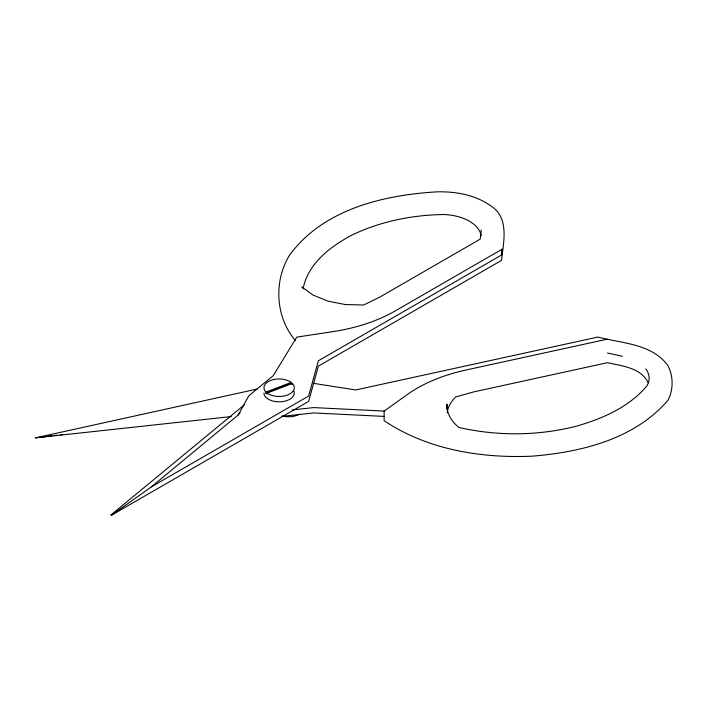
<?xml version="1.0" encoding="UTF-8"?>
<svg xmlns="http://www.w3.org/2000/svg" width="707" height="707" viewBox="0 0 707 707"><rect width="100%" height="100%" fill="white"/><g stroke="black" fill="none" stroke-linecap="round" stroke-linejoin="round"><path stroke-width="1.06" d="M231.313 416.564L35.35 437.872L257.171 389.044M244.587 404.651L110.99 514.899L111.626 515.156L151.36 486.867L238.135 415.053L240.141 412.446M481.228 229.987L480.212 239.134L379.305 297.391L363.619 305L345.316 304.549L327.986 301.138L313.024 295.049L301.633 286.759M238.135 415.053L248.846 395.787L273.255 375.647L296.781 337.124L332.776 331.654A137.662 79.484 0 0 0 395.089 310.992L502.191 249.156L501.537 255.024L318.371 360.773L308.623 396.07L151.36 486.867M447.169 412.888C447.858 406.746 451.331 401.293 455.582 396.963L474.035 391.828L607.516 362.682C621.789 365.979 641.01 367.667 648.186 382.761M303.064 288.977C307.775 263.879 330.045 246.805 351.326 235.369C380.18 221.406 412.278 214.919 444.226 214.53A40.193 23.207 0 0 1 469.536 221.256C474.998 224.464 480.15 229.342 481.184 235.873M292.177 409.936L313.634 407.594L384.131 411.059L407.568 394.365A137.662 79.484 0 0 1 465.825 370.07L607.49 339.13M111.626 515.156L308.623 401.417L318.371 366.12L501.537 260.37C503.402 242.492 509.632 218.251 491.356 206.267C475.82 194.938 455.971 191.394 437.094 191.844C383.344 194.955 323.09 209.352 289.605 255.086C273.538 281.077 275.332 317.416 295.561 340.721M266 392.093L291.054 382.434L291.054 383.503L292.265 384.405L292.265 383.335L267.14 392.951L267.14 394.02L266 393.163L266 392.093A15.165 8.758 0 0 1 269.897 380.773A15.165 8.758 0 0 1 289.852 381.524L291.054 382.434M266 393.163L291.054 383.503M110.99 514.899L111.626 514.767M35.35 437.872L51.77 435.83M53.962 435.565L57.249 435.15M60.537 434.743L62.72 434.478M281.448 416.45L313.634 412.941L384.131 416.405M313.316 383.309L355.674 389.964L597.954 337.062C621.488 343.355 651.827 343.611 667.717 365.369C673.479 375.7 673.559 389.672 668.044 400.135C634.736 439.197 580.88 452.33 531.664 456.192C480.636 458.357 427.196 449.599 384.131 420.683L384.131 411.059M607.516 353.058L622.381 356.284M267.14 392.951L268.404 393.905A15.165 8.758 0 0 0 288.359 394.665A15.165 8.758 0 0 0 292.265 383.335M645.694 368.913L646.552 369.991A40.193 23.207 0 0 1 646.764 386.075C628.735 407.409 601.984 418.906 575.666 426.401C537.506 435.927 497.215 436.21 458.878 427.452C451.888 421.867 446.258 413.418 447.018 404.139L447.018 409.486M502.191 249.156L502.191 254.502M299.406 414.152A15.165 8.758 0 0 1 282.314 416.016M293.776 390.794A15.165 8.758 0 0 1 286.715 400.648A15.165 8.758 0 0 1 268.404 399.252L266 397.44A15.165 8.758 0 0 1 263.967 393.065"/></g></svg>
